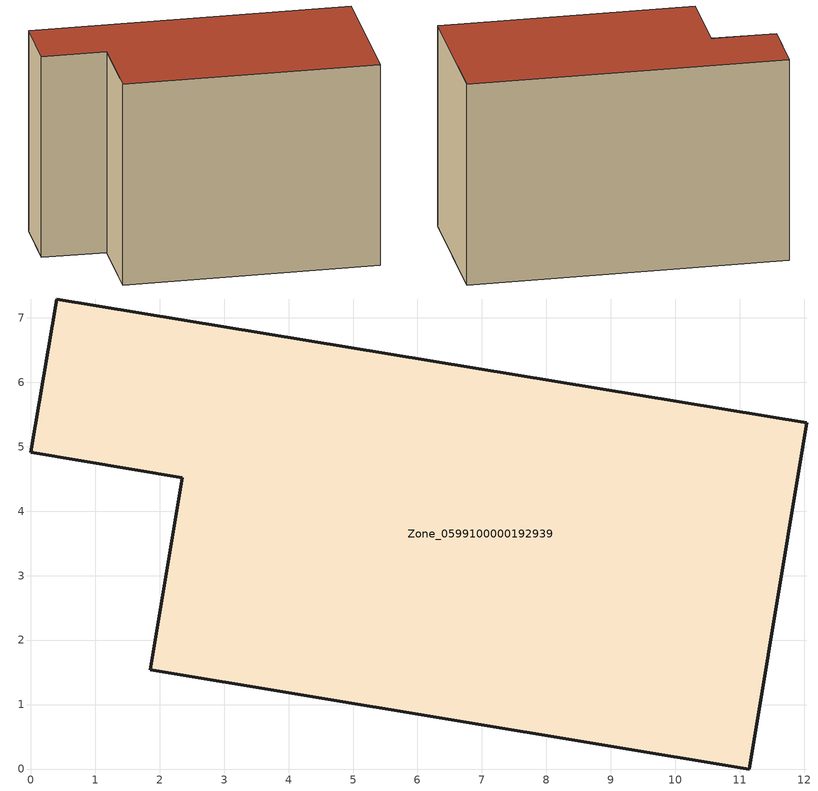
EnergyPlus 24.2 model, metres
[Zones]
Zone_0599100000192939
 floor ground (C_G): 12.04,5.37 11.15,0 1.85,1.54 2.35,4.52 0,4.91 0.4,7.29 z0
 wall outside (C_F): 11.15,0 12.04,5.37 0.4,7.29 0,4.91 2.35,4.52 1.85,1.54 11.15,0 z0:7.84
 roof outside (C_R): 1.85,1.54 11.15,0 12.04,5.37 0.4,7.29 0,4.91 2.35,4.52 z7.84
[BUILDING]
Pand.0599100000192939: North Axis=0; Terrain=City; Loads Convergence Tolerance Value=0.04; Temperature Convergence Tolerance Value=0.4; Solar Distribution=FullExterior; Maximum Number of Warmup Days=25; Minimum Number of Warmup Days=1
[Site:Location]
Rotterdam.The.Hague.AP_ZH_NLD Design_Conditions: Latitude=51.96; Longitude=4.45; Time Zone=1; Elevation=-4.5
[SITE:GROUNDTEMPERATURE:BUILDINGSURFACE]
18, 18, 18, 18, 18, 18, 18, 18, 18, 18, 18, 18
[MATERIAL] Thermal Absorptance=0.9; Solar Absorptance=0.7; Visible Absorptance=0.7
Name | Roughness | Thickness | Conductivity | Density | Specific Heat
G.TI.1975-1991 | MediumSmooth | 0.15 | 0.288461 | 540 | 1210
F.TI.1975-1991 | Rough | 0.3 | 0.230769 | 1920 | 840
R.TI.1975-1991 | MediumRough | 0.2 | 0.153846 | 1500 | 1000
[CONSTRUCTION]
C_G: G.TI.1975-1991
C_F: F.TI.1975-1991
C_R: R.TI.1975-1991
[ZONE]
Zone_0599100000192939: Type=1; Multiplier=1; Ceiling Height=Autocalculate; Volume=Autocalculate; Floor Area=autocalculate; Part of Total Floor Area=Yes
[ZONEINFILTRATION:DESIGNFLOWRATE]
Infil_Zone_0599100000192939: Zone or ZoneList or Space or SpaceList=Zone_0599100000192939; Schedule=AlwaysOn; Design Flow Rate Calculation Method=Flow/Area; Flow Rate per Floor Area=0.003; Constant Term Coefficient=1; Temperature Term Coefficient=0; Velocity Term Coefficient=0; Velocity Squared Term Coefficient=0
[HVACTEMPLATE:ZONE:IDEALLOADSAIRSYSTEM]
Zone_0599100000192939: Maximum Heating Supply Air Temperature=50; Minimum Cooling Supply Air Temperature=13; Maximum Heating Supply Air Humidity Ratio=0.0156; Minimum Cooling Supply Air Humidity Ratio=0.0077; Heating Limit=NoLimit; Cooling Limit=NoLimit; Dehumidification Control Type=ConstantSensibleHeatRatio; Cooling Sensible Heat Ratio=0.7; Dehumidification Setpoint=60; Humidification Control Type=None; Humidification Setpoint=30; Outdoor Air Method=None; Outdoor Air Flow Rate per Person=0.00944; Outdoor Air Flow Rate per Zone Floor Area=0; Outdoor Air Flow Rate per Zone=0; Demand Controlled Ventilation Type=None; Outdoor Air Economizer Type=NoEconomizer; Heat Recovery Type=None; Sensible Heat Recovery Effectiveness=0.7; Latent Heat Recovery Effectiveness=0.65
[ZONECONTROL:THERMOSTAT]
ThermostatControl_Zone_0599100000192939: Zone or ZoneList=Zone_0599100000192939; Control Type Schedule=DualSetpointControlType; Control 1=Thermostat_Zone_0599100000192939; Temperature Difference Between Cutout And Setpoint=0
[THERMOSTATSETPOINT:DUALSETPOINT]
Thermostat_Zone_0599100000192939: Heating Setpoint Temperature Schedule=HeatingSetpoint_Zone_0599100000192939; Cooling Setpoint Temperature Schedule=CoolingSetpoint_Zone_0599100000192939
[SCHEDULE:COMPACT]
HeatingSetpoint_Zone_0599100000192939: Through: 12/31, For: AllDays, Until: 24:00, 21
CoolingSetpoint_Zone_0599100000192939: Through: 12/31, For: AllDays, Until: 24:00, 24
DualSetpointControlType: Through: 12/31, For: AllDays, Until: 24:00, 4
AlwaysOn: Through: 12/31, For: AllDays, Until: 24:00, 1
